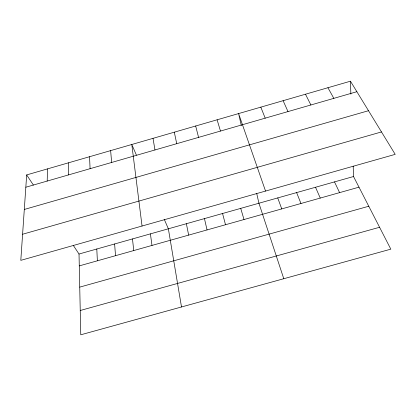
<?xml version="1.0" encoding="UTF-8"?>
<svg xmlns="http://www.w3.org/2000/svg" width="416" height="416" viewBox="0 0 416 416"><rect width="100%" height="100%" fill="white"/><g stroke="black" fill="none" stroke-linecap="round" stroke-linejoin="round"><path stroke-width="0.62" d="M47.18 181.064L47.564 168.87M26.676 174.918L20.8 260.354L395.2 154.362L350.449 81.203L26.676 174.918L33.389 185.068M25.828 187.226L356.871 91.707M24.3 209.456L368.498 110.713M22.594 234.239L381.482 131.94M73.299 245.378L79.019 254.025L353.522 176.524L353.189 166.135M79.279 265.892L358.992 187.169M79.737 287.123L368.784 206.242M80.241 310.497L379.579 227.271M327.928 87.724L333.835 98.353M353.522 176.524L390.816 249.158L80.766 334.797L79.019 254.025M305.484 94.219L310.877 104.978M334.5 181.896L339.596 192.629M283.114 100.693L287.997 111.582M315.526 187.252L320.258 198.068M136.406 155.132L131.794 144.492L142.048 226.028M164.372 219.596L168.366 228.8L181.506 306.972M296.608 192.592L300.976 203.497M260.816 107.146L265.195 118.16M277.737 197.922L281.746 208.91M265.543 191.069L238.597 113.578L241.306 125.528M283.785 278.72L258.924 203.232L256.708 193.45M217.1 119.803L220.485 131.061M240.713 208.374L244.015 219.528M222.555 213.502L225.508 224.734M195.671 126.006L198.572 137.384M204.443 218.613L207.054 229.928M174.309 132.189L176.732 143.686M186.378 223.714L188.651 235.108M153.015 138.351L154.965 149.963M150.4 233.87L151.991 245.424M132.486 238.93L133.739 250.562M110.635 150.618L111.639 162.464M114.613 243.974L115.534 255.684M96.793 249.007L97.38 260.796M89.544 156.723L90.085 168.688M350.449 81.203L350.865 94.115M68.52 162.807L68.593 174.886"/></g></svg>
